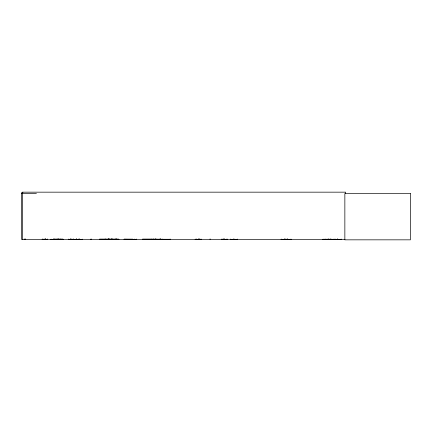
<?xml version="1.0" encoding="UTF-8"?>
<svg xmlns="http://www.w3.org/2000/svg" width="432" height="432" viewBox="0 0 432 432"><rect width="100%" height="100%" fill="white"/><g stroke="black" fill="none" stroke-linecap="round" stroke-linejoin="round"><path stroke-width="0.65" d="M112.066 239.431L112.072 239.063M237.362 239.398L230.413 239.431L230.413 239.063M151.281 239.431L151.34 239.139L151.335 239.447L170.154 239.409L151.286 239.139L151.34 239.431M170.095 239.447L170.154 239.139M341.134 239.063L341.134 239.447L322.888 239.242M151.34 239.279L170.105 239.279M170.149 239.447L170.1 239.139M331.749 239.398L331.846 239.063M79.018 239.387L78.98 238.966M90.634 239.409L90.779 239.096L90.823 239.447M281.038 239.447L291.157 239.409M201.226 239.447L201.226 239.063L201.161 239.398M42.093 239.431L47.212 239.398L47.212 239.096M195.064 239.447L201.193 239.35M126.797 239.436L136.571 239.425L124.135 239.42M126.997 239.436L127.37 239.447M128.261 239.436L128.466 239.279M128.617 239.436L128.817 239.436M134.6 239.08L134.509 239.436M135.097 239.436L134.865 239.436M136.204 239.436L135.929 239.425L136.426 239.08M42.266 239.398L42.336 239.063M196.214 239.398L196.247 239.096M200.151 239.398L200.183 239.096L200.221 239.447M136.307 239.447L124.124 239.258M112.595 239.398L112.639 239.096L112.682 239.447M50.803 239.398L63.05 239.42M51.025 239.398L51.068 239.096L51.106 239.447M54.454 239.398L54.497 239.096M153.441 239.398L153.484 239.096M156.055 239.398L156.098 239.096L156.141 239.447M22.95 192.65L21.6 192.65L21.6 239.447L344.941 239.447M21.6 193.52L36.418 193.52M54.389 239.144L63.04 239.144M99.522 239.144L108.173 239.144M109.625 239.144L118.276 239.144M124.141 239.144L132.791 239.144M142.511 239.144L151.157 239.144M54.373 239.269L63.056 239.258M99.506 239.269L108.189 239.269M109.609 239.269L118.292 239.269M142.49 239.258L151.173 239.258M322.855 239.333L335.443 239.333M82.674 239.431L68.715 239.387M99.517 239.42L119.032 239.431M142.501 239.42L151.168 239.42M162.67 239.398L162.626 239.096L162.578 239.447M160.056 239.398L160.013 239.096M115.306 239.398L115.263 239.096M221.713 239.398L227.777 239.398M73.597 239.387L73.613 239.096M285.314 239.398L285.287 239.096M82.534 239.398L82.507 239.096L82.485 239.447M76.475 239.387L76.448 239.063M333.882 239.447L333.79 239.096L333.774 239.447M327.116 239.387L327.1 239.063M105.17 239.398L105.122 239.063M322.861 239.436L335.405 239.436L335.405 239.08M345.616 193.52L345.616 192.164L22.361 192.164L22.361 239.447M337.781 238.966L337.781 239.447M337.538 238.966L337.538 239.447M334.19 239.063L334.19 239.447M330.34 238.966L330.34 239.447M330.107 238.966L330.107 239.447M328.838 238.966L328.838 239.447M328.606 238.966L328.606 239.447M325.172 239.063L325.172 239.447M290.941 239.063L290.941 239.447M287.755 238.966L287.755 239.447M287.555 238.966L287.555 239.447M286.94 239.063L286.94 239.447M285.26 239.063L285.26 239.447M284.645 238.966L284.645 239.447M284.445 238.966L284.445 239.447M281.259 239.063L281.259 239.447M237.362 239.063L237.362 239.447M234.014 238.966L234.004 239.447M233.771 238.966L233.761 239.447M227.529 239.063L227.529 239.447M226.525 239.063L226.525 239.447M224.602 238.966L224.602 239.447M224.429 238.966L224.429 239.447M223.619 238.966L223.619 239.447M223.447 238.966L223.447 239.447M222.583 239.063L222.583 239.447M221.643 239.063L221.643 239.447M210.082 238.869L210.082 239.447M199.384 238.966L199.384 239.447M199.211 238.966L199.211 239.447M198.412 238.966L198.412 239.447M198.245 238.966L198.245 239.447M196.285 239.063L196.285 239.447M195.34 239.063L195.34 239.447M160.601 238.966L160.601 239.447M160.515 238.966L160.515 239.447M159.964 239.063L159.964 239.447M155.596 238.966L155.596 239.447M155.504 238.966L155.504 239.447M153.527 239.063L153.527 239.447M118.697 239.063L118.697 239.447M116.354 238.966L116.354 239.447M116.23 238.966L116.23 239.447M115.225 239.063L115.225 239.447M112.115 239.063L112.185 239.447M111.672 238.966L111.672 239.447M111.553 238.966L111.553 239.447M109.204 239.063L109.204 239.447M109.026 238.966L109.026 239.447M108.832 238.966L108.832 239.447M108.756 238.966L108.724 239.447M108.589 238.966L108.589 239.447M108.481 238.966L108.481 239.447M105.235 239.063L105.235 239.447M91.201 238.966L91.195 239.447M79.191 238.966L79.191 239.447M79.051 239.063L79.051 239.447M76.518 238.966L76.518 239.447M76.307 238.966L76.307 239.447M73.548 239.063L73.58 239.447M73.008 239.063L73.008 239.447M71.134 238.869L71.134 239.447M70.643 238.966L70.654 239.447M70.475 238.966L70.481 239.447M60.583 239.063L60.583 239.447M58.255 238.966L58.255 239.447M58.136 238.966L58.136 239.447M57.148 239.063L57.148 239.447M54.54 239.063L54.54 239.447M53.552 238.966L53.552 239.447M53.433 238.966L53.433 239.447M47.277 239.063L47.245 239.447M45.436 238.966L45.441 239.447L45.414 238.869M45.263 238.966L45.268 239.447M44.064 238.869L44.064 239.447M42.363 239.063L42.363 239.447M25.537 238.869L25.537 239.447M24.187 238.869L24.187 239.447M410.4 193.52L344.855 193.52L344.855 239.836L410.4 239.836L410.4 193.52M109.42 239.447L109.42 239.063L109.399 239.447M68.666 239.447L68.666 239.063L68.639 239.447"/></g></svg>
